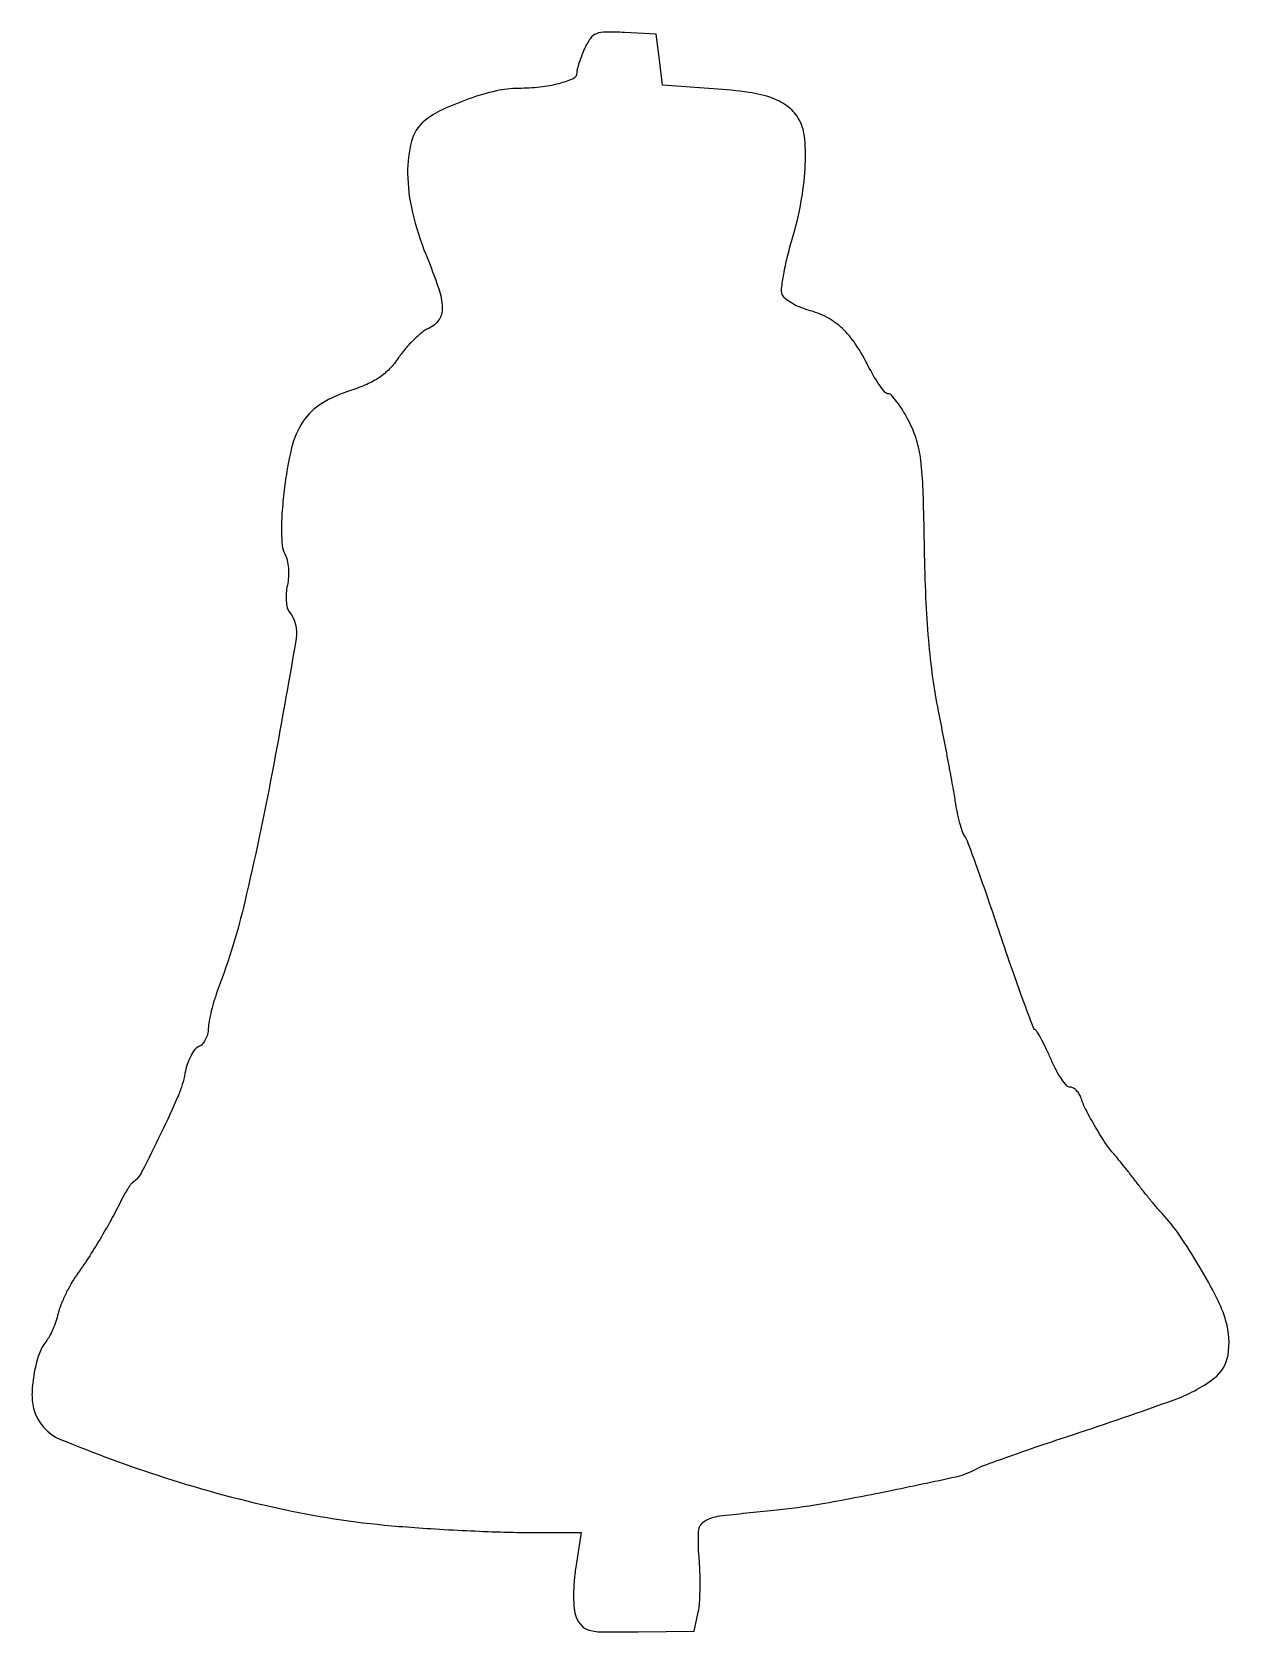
# Model space of a CAD drawing. Extents: x 0 to 189, y 0 to 252.
import ezdxf

# ---------------------------------------------------------------- set-up
doc = ezdxf.new("R2010")
doc.units = 0

msp = doc.modelspace()

# ---------------------------------------------------------------- linework, layer by layer
msp.add_lwpolyline([(87.25, 249.329692, 0.014657), (86.771512, 248.198878, 0.015279), (86.367188, 247.057402, 0.015122), (86.078526, 246.052131, 0.062427), (86, 245.425635, -0.295681), (85.414841, 244.522635, -0.040698), (83.198104, 243.739774, -0.037409), (80.201705, 243.184139, -0.027149), (76.812897, 243, 0.057298), (73.350237, 242.601889, 0.026693), (69.00322, 241.340988, 0.026637), (64.844272, 239.636541, 0.061669), (62, 237.83189, 0.158438), (59.999703, 234.697088, 0.066948), (59.395023, 229.682296, 0.054601), (60.157991, 223.499935, 0.038597), (62.287665, 216.829445, -0.01331), (64.290963, 211.500362, -0.074266), (64.849991, 208.508117, -0.160381), (64.303235, 206.618237, -0.136742), (62.708771, 205.277076, 0.06218), (61.660241, 204.631725, 0.023892), (60.376033, 203.496956, 0.023215), (59.084575, 202.118709, 0.026443), (57.985006, 200.683069, -0.04088), (56.552646, 198.920626, -0.051859), (54.953298, 197.565257, -0.047143), (52.987348, 196.478017, -0.026559), (50.431616, 195.522309, 0.059951), (45.88764, 193.468518, 0.110031), (42.967068, 190.673475, 0.089129), (41.141055, 186.476645, 0.029769), (39.9836, 179.856204, 0.010035), (39.637564, 176.165782, 0.021171), (39.548191, 173.291839, 0.026144), (39.685628, 171.131177, 0.094176), (40.09649, 169.819707, -0.069686), (40.447701, 168.864239, -0.033933), (40.636215, 167.57564, -0.03284), (40.652585, 166.184392, -0.0406), (40.478122, 164.900389, 0.03557), (40.298327, 163.669934, 0.036666), (40.297484, 162.438978, 0.039288), (40.458861, 161.379455, 0.110788), (40.783006, 160.709041, -0.212846), (41.857392, 156.529371, -0.004689), (38.086868, 135.475102, -0.011117), (33.777598, 115.139458, -0.03291), (29.605483, 101.5, 0.015705), (29.02126, 99.801219, 0.014042), (28.520716, 98.004843, 0.014236), (28.162453, 96.365807, 0.041897), (28.043893, 95.218615, -0.059153), (27.917441, 94.304134, -0.058562), (27.580259, 93.44137, -0.064), (27.094068, 92.756558, -0.115302), (26.5272, 92.372064, 0.141945), (25.914131, 91.907539, 0.042278), (25.288057, 90.899715, 0.038657), (24.744793, 89.593311, 0.033386), (24.377027, 88.153449, -0.05593), (23.341703, 84.747113, -0.010201), (20.605843, 78.737556, -0.007263), (17.614549, 72.732349, -0.114921), (16.144456, 71.006367, 0.078384), (15.806498, 70.663298, 0.013954), (15.301201, 69.91437, 0.014784), (14.754563, 68.99425, 0.012855), (14.235946, 68, -0.011785), (12.758482, 65.152676, -0.00924), (11.02749, 62.134317, -0.009183), (9.171426, 59.157612, -0.011083), (7.316489, 56.435008, 0.025207), (6.429039, 55.049953, 0.017768), (5.568525, 53.41267, 0.017987), (4.855919, 51.783784, 0.035602), (4.43218, 50.439005, -0.024163), (4.073786, 49.203791, -0.01982), (3.576391, 47.922708, -0.020265), (3.02382, 46.780273, -0.048829), (2.502954, 46, 0.090777), (1.433119, 44.065347, 0.035698), (0.668635, 41.104858, 0.035828), (0.325637, 37.991209, 0.071119), (0.58263, 35.526797, 0.238072), (4.800518, 30.65268, 0.019407), (21.131749, 24.669136, 0.025637), (40.047393, 19.614359, 0.032179), (58, 16.983143, 0.004862), (63.031277, 16.622949, 0.003511), (68.647717, 16.315292, 0.003546), (73.990834, 16.09819, 0.007691), (78.098613, 16.023682), (86.697225, 16), (85.846019, 10.571922, 0.019139), (85.570327, 8.2319, 0.02202), (85.491721, 5.984897, 0.023651), (85.601041, 4.047196, 0.065009), (85.917218, 2.717733, 0.094749), (86.764387, 1.342929, 0.150025), (87.947883, 0.646666, 0.056609), (90.106164, 0.384552, 0.004892), (95.660307, 0.395812), (104.480991, 0.5), (105.100603, 3.5, 0.035158), (105.306484, 5.034323, 0.012062), (105.3939, 7.276012, 0.011921), (105.37156, 9.761734, 0.013508), (105.228967, 12.141741, -0.033629), (105.149848, 16.173506, -0.245591), (106.094402, 17.788336, -0.111488), (108.432951, 18.609854, -0.00498), (117, 19.519723, 0.01959), (124.355315, 20.518953, 0.006606), (134.9871, 22.535143, 0.003807), (145.637266, 24.785551, 0.074601), (148.762369, 25.978937, -0.040953), (149.986625, 26.543149, -0.002264), (153.955196, 27.97141, -0.003491), (158.702175, 29.61835, -0.002545), (164, 31.38504, 0.007321), (179.945697, 36.872291, 0.073115), (186.149597, 40.197648, 0.195388), (188.411233, 43.9125, 0.110957), (188.090487, 49.247051, 0.048154), (186.664614, 52.845182, 0.015687), (183.897408, 57.852037, 0.01605), (180.761429, 62.762206, 0.037796), (178.043115, 66.151181, -0.011959), (177.281033, 67.006764, -0.004116), (176.218915, 68.279299, -0.004088), (175.070288, 69.702306, -0.004726), (174, 71.077157, 0.002714), (172.969531, 72.411901, 0.002846), (171.940625, 73.714416, 0.002728), (171.039849, 74.828957, 0.012657), (170.5, 75.45641, -0.038307), (169.210693, 77.12032, -0.012614), (167.572088, 79.748963, -0.01234), (166.078275, 82.43518, -0.043963), (165.321721, 84.25, 0.055721), (165.024115, 84.919245, 0.060542), (164.592695, 85.485937, 0.068452), (164.099326, 85.870806, 0.132209), (163.619269, 86, -0.212814), (163.066164, 86.246585, -0.029896), (162.268721, 87.248438, -0.029809), (161.420976, 88.622176, -0.021244), (160.632997, 90.25, 0.008434), (159.87937, 91.914246, 0.01123), (159.135629, 93.398438, 0.008646), (158.469767, 94.604978, 0.103546), (158.117723, 95, -0.144905), (157.747902, 95.490046, -0.001464), (156.21619, 99.6125, -0.004604), (154.501014, 104.406121, -0.002953), (152.594357, 110, 0.002465), (150.681897, 115.628867, 0.003669), (148.947791, 120.534375, 0.001622), (147.424637, 124.702247, 0.074305), (146.986795, 125.5, -0.084818), (146.65099, 126.143353, -0.013132), (146.244429, 127.528125, -0.01432), (145.8509, 129.203794, -0.012017), (145.52776, 131, 0.006077), (145.131895, 133.361044, 0.001749), (144.462366, 137.003731, 0.001759), (143.678513, 141.106323, 0.001872), (142.881577, 145.119083, -0.016437), (141.996386, 150.372739, -0.011973), (141.345437, 156.260771, -0.010527), (140.909679, 162.944033, -0.007004), (140.678983, 170.619083, 0.00369), (140.462355, 179.866563, 0.023036), (140.098842, 184.586496, 0.043914), (139.41532, 187.782415, 0.046332), (138.191777, 190.75, 0.016509), (137.266762, 192.378089, 0.023617), (136.333317, 193.751563, 0.021005), (135.491296, 194.779821, 0.213834), (135, 195, -0.216758), (134.512725, 195.221656, -0.021606), (133.692938, 196.248437, -0.024088), (132.788378, 197.621902, -0.016799), (131.897604, 199.25, 0.028981), (129.829873, 202.819983, 0.058904), (127.742103, 205.295646, 0.068016), (125.350536, 206.991123, 0.052919), (122.381181, 208.160419, -0.032564), (121.002618, 208.639563, -0.036099), (119.746669, 209.280356, -0.038862), (118.772364, 209.97832, -0.126944), (118.315921, 210.619106, -0.123339), (118.200069, 211.572129, -0.013258), (118.537137, 213.787638, -0.015661), (119.099803, 216.442919, -0.012002), (119.874367, 219.306839, 0.025943), (121.24029, 224.980151, 0.031412), (121.904179, 230.413276, 0.034357), (121.858435, 235.034436, 0.103571), (120.977082, 238.042823, 0.10331), (119.293904, 240.052205, 0.079743), (116.791274, 241.447055, 0.052677), (113.07631, 242.372187, 0.017605), (107.5, 242.951977), (99.5, 243.5), (99, 247.5), (98.5, 251.5), (93.5, 251.779056, 0.013843), (90.523948, 251.862611, 0.093745), (89.082925, 251.590611, 0.144433), (88.137368, 250.856177, 0.04852)], format="xyb", close=True)

doc.saveas('drawing.dxf')
